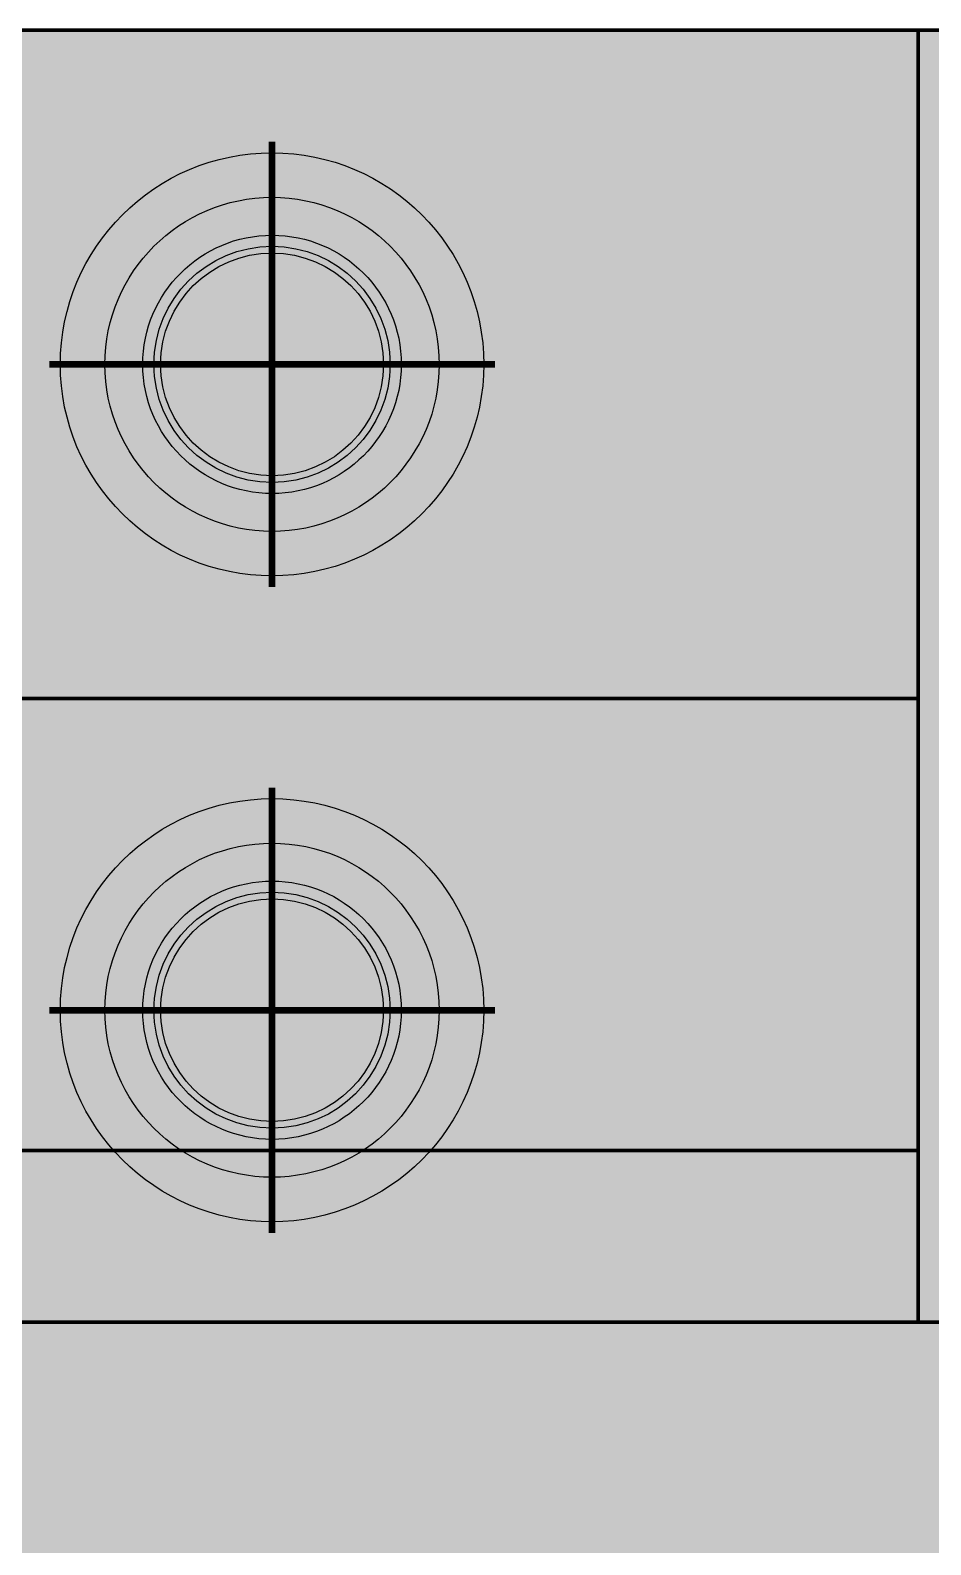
# Model space of a CAD drawing. Header units: millimetres. Extents: x 1408 to 8712, y 657 to 4836.
# Drawn here: x 7052.5 to 7254.5, y 4093.8 to 4433.8 of the extents above; entities that cross this region are included whole.
import ezdxf

# ---------------------------------------------------------------- set-up
doc = ezdxf.new("R2010")
doc.units = ezdxf.units.MM

msp = doc.modelspace()

# ---------------------------------------------------------------- hatches: boundary and pattern name
at = {"lineweight": 140, "true_color": 0xf7f281}
h = msp.add_hatch(color=51, dxfattribs=at)
h.dxf.hatch_style = 1
h.paths.add_polyline_path([(7251.77, 4433.75), (7251.77, 4143.75), (8411.77, 4143.75), (8411.77, 4433.75)])
h.paths.add_polyline_path([(6671.77, 4143.75), (6671.77, 4433.75), (6311.77, 4433.75), (6311.77, 3698.32, -0.337188), (6421.77, 3553.75), (6421.77, 4143.75)])
h.paths.add_polyline_path([(6311.77, 3409.18), (6311.77, 3378.32, -0.337188), (6421.77, 3233.75), (6421.77, 3553.75, -0.337188)])
h.paths.add_polyline_path([(6421.77, 3233.75, -0.337188), (6311.77, 3089.18), (6311.77, 3058.32, -0.337188), (6421.77, 2913.75)])
at = {"lineweight": 140, "true_color": 0xffffff}
h = msp.add_hatch(color=7, dxfattribs=at)
h.dxf.hatch_style = 1
h.paths.add_polyline_path([(7251.77, 4433.75), (6671.77, 4433.75), (6671.77, 4283.75), (7251.77, 4283.75)])
h.paths.add_polyline_path([(7251.77, 4283.75), (6671.77, 4283.75), (6671.77, 4143.75), (7251.77, 4143.75)])
h = msp.add_hatch(color=5)
h.dxf.hatch_style = 1
h.paths.add_polyline_path([(7152.65, 4346.46), (7151.2, 4346.85, -0.03929), (7148.79, 4340.04), (7150.16, 4339.43, 0.03929)])
h.paths.add_polyline_path([(7147.91, 4335), (7146.61, 4335.75, -0.03929), (7142.52, 4329.8), (7143.69, 4328.86, 0.03929)])
h.paths.add_polyline_path([(7154.27, 4358.75), (7152.77, 4358.75, -0.03929), (7152.2, 4351.56), (7153.69, 4351.32, 0.03929)])
h.paths.add_polyline_path([(7152.65, 4371.05), (7151.2, 4370.66, -0.03929), (7152.52, 4363.56), (7154.01, 4363.72, 0.03929)])
h.paths.add_polyline_path([(7147.91, 4382.5), (7146.61, 4381.75, -0.03929), (7149.72, 4375.24), (7151.12, 4375.77, 0.03929)])
h.paths.add_polyline_path([(7140.36, 4392.34), (7139.3, 4391.28, -0.03929), (7143.99, 4385.79), (7145.2, 4386.67, 0.03929)])
h.paths.add_polyline_path([(7130.52, 4399.89), (7129.77, 4398.59, -0.03929), (7135.72, 4394.5), (7136.66, 4395.67, 0.03929)])
h.paths.add_polyline_path([(7119.07, 4404.63), (7118.68, 4403.18, -0.03929), (7125.48, 4400.78), (7126.09, 4402.15, 0.03929)])
h.paths.add_polyline_path([(7114.2, 4405.67, 0.03929), (7106.77, 4406.25), (7106.77, 4404.75, -0.03929), (7113.97, 4404.19)])
h.paths.add_polyline_path([(7101.96, 4404.5), (7101.81, 4405.99, 0.03929), (7094.48, 4404.63), (7094.87, 4403.18, -0.03929)])
h.paths.add_polyline_path([(7090.29, 4401.7), (7089.75, 4403.1, 0.03929), (7083.02, 4399.89), (7083.77, 4398.59, -0.03929)])
h.paths.add_polyline_path([(7079.73, 4395.97), (7078.85, 4397.18, 0.03929), (7073.18, 4392.34), (7074.24, 4391.28, -0.03929)])
h.paths.add_polyline_path([(7071.02, 4387.7), (7069.86, 4388.65, 0.03929), (7065.63, 4382.5), (7066.93, 4381.75, -0.03929)])
h.paths.add_polyline_path([(7061.34, 4365.95), (7059.86, 4366.18, 0.03929), (7059.27, 4358.75), (7060.77, 4358.75, -0.03929)])
h.paths.add_polyline_path([(7064.75, 4377.46), (7063.38, 4378.07, 0.03929), (7060.89, 4371.05), (7062.34, 4370.66, -0.03929)])
h.paths.add_polyline_path([(7061.02, 4353.94), (7059.53, 4353.79, 0.03929), (7060.89, 4346.46), (7062.34, 4346.85, -0.03929)])
h.paths.add_polyline_path([(7063.83, 4342.27), (7062.43, 4341.73, 0.03929), (7065.63, 4335), (7066.93, 4335.75, -0.03929)])
h.paths.add_polyline_path([(7069.56, 4331.71), (7068.34, 4330.83, 0.03929), (7073.18, 4325.16), (7074.24, 4326.23, -0.03929)])
h.paths.add_polyline_path([(7077.82, 4323), (7076.88, 4321.84, 0.03929), (7083.02, 4317.62), (7083.77, 4318.92, -0.03929)])
h.paths.add_polyline_path([(7088.06, 4316.73), (7087.45, 4315.36, 0.03929), (7094.48, 4312.87), (7094.87, 4314.32, -0.03929)])
h.paths.add_polyline_path([(7106.77, 4312.75, -0.03929), (7099.58, 4313.32), (7099.34, 4311.84, 0.03929), (7106.77, 4311.25)])
h.paths.add_polyline_path([(7119.07, 4312.87), (7118.68, 4314.32, -0.03929), (7111.58, 4313), (7111.74, 4311.51, 0.03929)])
h.paths.add_polyline_path([(7130.52, 4317.62), (7129.77, 4318.92, -0.03929), (7123.26, 4315.81), (7123.79, 4314.41, 0.03929)])
h.paths.add_polyline_path([(7140.36, 4325.16), (7139.3, 4326.23, -0.03929), (7133.81, 4321.54), (7134.69, 4320.32, 0.03929)])
h.paths.add_polyline_path([(7142.99, 4349.05), (7141.54, 4349.43, -0.03929), (7139.66, 4344.11), (7141.03, 4343.5, 0.03929)])
h.paths.add_polyline_path([(7144.27, 4358.75), (7142.77, 4358.75, -0.03929), (7142.33, 4353.12), (7143.81, 4352.89, 0.03929)])
h = msp.add_hatch(color=5)
h.dxf.hatch_style = 1
h.paths.add_polyline_path([(7152.65, 4346.46), (7151.2, 4346.85, -0.03929), (7148.79, 4340.04), (7150.16, 4339.43, 0.03929)])
h.paths.add_polyline_path([(7147.91, 4335), (7146.61, 4335.75, -0.03929), (7142.52, 4329.8), (7143.69, 4328.86, 0.03929)])
h.paths.add_polyline_path([(7154.27, 4358.75), (7152.77, 4358.75, -0.03929), (7152.2, 4351.56), (7153.69, 4351.32, 0.03929)])
h.paths.add_polyline_path([(7152.65, 4371.05), (7151.2, 4370.66, -0.03929), (7152.52, 4363.56), (7154.01, 4363.72, 0.03929)])
h.paths.add_polyline_path([(7147.91, 4382.5), (7146.61, 4381.75, -0.03929), (7149.72, 4375.24), (7151.12, 4375.77, 0.03929)])
h.paths.add_polyline_path([(7140.36, 4392.34), (7139.3, 4391.28, -0.03929), (7143.99, 4385.79), (7145.2, 4386.67, 0.03929)])
h.paths.add_polyline_path([(7130.52, 4399.89), (7129.77, 4398.59, -0.03929), (7135.72, 4394.5), (7136.66, 4395.67, 0.03929)])
h.paths.add_polyline_path([(7119.07, 4404.63), (7118.68, 4403.18, -0.03929), (7125.48, 4400.78), (7126.09, 4402.15, 0.03929)])
h.paths.add_polyline_path([(7114.2, 4405.67, 0.03929), (7106.77, 4406.25), (7106.77, 4404.75, -0.03929), (7113.97, 4404.19)])
h.paths.add_polyline_path([(7101.96, 4404.5), (7101.81, 4405.99, 0.03929), (7094.48, 4404.63), (7094.87, 4403.18, -0.03929)])
h.paths.add_polyline_path([(7090.29, 4401.7), (7089.75, 4403.1, 0.03929), (7083.02, 4399.89), (7083.77, 4398.59, -0.03929)])
h.paths.add_polyline_path([(7079.73, 4395.97), (7078.85, 4397.18, 0.03929), (7073.18, 4392.34), (7074.24, 4391.28, -0.03929)])
h.paths.add_polyline_path([(7071.02, 4387.7), (7069.86, 4388.65, 0.03929), (7065.63, 4382.5), (7066.93, 4381.75, -0.03929)])
h.paths.add_polyline_path([(7061.34, 4365.95), (7059.86, 4366.18, 0.03929), (7059.27, 4358.75), (7060.77, 4358.75, -0.03929)])
h.paths.add_polyline_path([(7064.75, 4377.46), (7063.38, 4378.07, 0.03929), (7060.89, 4371.05), (7062.34, 4370.66, -0.03929)])
h.paths.add_polyline_path([(7061.02, 4353.94), (7059.53, 4353.79, 0.03929), (7060.89, 4346.46), (7062.34, 4346.85, -0.03929)])
h.paths.add_polyline_path([(7063.83, 4342.27), (7062.43, 4341.73, 0.03929), (7065.63, 4335), (7066.93, 4335.75, -0.03929)])
h.paths.add_polyline_path([(7069.56, 4331.71), (7068.34, 4330.83, 0.03929), (7073.18, 4325.16), (7074.24, 4326.23, -0.03929)])
h.paths.add_polyline_path([(7077.82, 4323), (7076.88, 4321.84, 0.03929), (7083.02, 4317.62), (7083.77, 4318.92, -0.03929)])
h.paths.add_polyline_path([(7088.06, 4316.73), (7087.45, 4315.36, 0.03929), (7094.48, 4312.87), (7094.87, 4314.32, -0.03929)])
h.paths.add_polyline_path([(7106.77, 4312.75, -0.03929), (7099.58, 4313.32), (7099.34, 4311.84, 0.03929), (7106.77, 4311.25)])
h.paths.add_polyline_path([(7119.07, 4312.87), (7118.68, 4314.32, -0.03929), (7111.58, 4313), (7111.74, 4311.51, 0.03929)])
h.paths.add_polyline_path([(7130.52, 4317.62), (7129.77, 4318.92, -0.03929), (7123.26, 4315.81), (7123.79, 4314.41, 0.03929)])
h.paths.add_polyline_path([(7140.36, 4325.16), (7139.3, 4326.23, -0.03929), (7133.81, 4321.54), (7134.69, 4320.32, 0.03929)])
h.paths.add_polyline_path([(7142.99, 4349.05), (7141.54, 4349.43, -0.03929), (7139.66, 4344.11), (7141.03, 4343.5, 0.03929)])
h.paths.add_polyline_path([(7144.27, 4358.75), (7142.77, 4358.75, -0.03929), (7142.33, 4353.12), (7143.81, 4352.89, 0.03929)])
h = msp.add_hatch(color=5)
h.dxf.hatch_style = 1
h.paths.add_polyline_path([(7080.27, 4358.75, 1), (7133.27, 4358.75, 1)], flags=0)
h.paths.add_polyline_path([(7131.77, 4358.75, -1), (7081.77, 4358.75, -1)], flags=0)
h.paths.add_polyline_path([(7074.27, 4358.75, 1), (7139.27, 4358.75, 1)], flags=0)
h.paths.add_polyline_path([(7137.77, 4358.75, -1), (7075.77, 4358.75, -1)], flags=0)
h.paths.add_polyline_path([(7135.77, 4358.75, -1), (7077.77, 4358.75, -1)], flags=0)
h.paths.add_polyline_path([(7134.27, 4358.75, -1), (7079.27, 4358.75, -1)], flags=0)
h.paths.add_polyline_path([(7133.27, 4358.75, -1), (7080.27, 4358.75, -1)], flags=0)
h.paths.add_polyline_path([(7064.27, 4358.75, 1), (7149.27, 4358.75, 1)])
h.paths.add_polyline_path([(7147.77, 4358.75, -1), (7065.77, 4358.75, -1)], flags=16)
h.paths.add_polyline_path([(7144.27, 4358.75, -1), (7069.27, 4358.75, -1)], flags=0)
h.paths.add_polyline_path([(7142.77, 4358.75, -1), (7070.77, 4358.75, -1)], flags=0)
h.paths.add_polyline_path([(7139.27, 4358.75, -1), (7074.27, 4358.75, -1)], flags=0)
h = msp.add_hatch(color=5)
h.dxf.hatch_style = 1
h.paths.add_polyline_path([(7080.27, 4358.75, 1), (7133.27, 4358.75, 1)], flags=0)
h.paths.add_polyline_path([(7131.77, 4358.75, -1), (7081.77, 4358.75, -1)], flags=0)
h.paths.add_polyline_path([(7074.27, 4358.75, 1), (7139.27, 4358.75, 1)], flags=0)
h.paths.add_polyline_path([(7137.77, 4358.75, -1), (7075.77, 4358.75, -1)], flags=0)
h.paths.add_polyline_path([(7135.77, 4358.75, -1), (7077.77, 4358.75, -1)], flags=0)
h.paths.add_polyline_path([(7134.27, 4358.75, -1), (7079.27, 4358.75, -1)], flags=0)
h.paths.add_polyline_path([(7133.27, 4358.75, -1), (7080.27, 4358.75, -1)], flags=0)
h.paths.add_polyline_path([(7064.27, 4358.75, 1), (7149.27, 4358.75, 1)])
h.paths.add_polyline_path([(7147.77, 4358.75, -1), (7065.77, 4358.75, -1)], flags=16)
h.paths.add_polyline_path([(7144.27, 4358.75, -1), (7069.27, 4358.75, -1)], flags=0)
h.paths.add_polyline_path([(7142.77, 4358.75, -1), (7070.77, 4358.75, -1)], flags=0)
h.paths.add_polyline_path([(7139.27, 4358.75, -1), (7074.27, 4358.75, -1)], flags=0)
h = msp.add_hatch(color=5)
h.dxf.hatch_style = 1
h.paths.add_polyline_path([(7142.99, 4368.46), (7141.54, 4368.07, -0.03929), (7142.57, 4362.52), (7144.07, 4362.67, 0.03929)])
h.paths.add_polyline_path([(7139.25, 4377.5), (7137.95, 4376.75, -0.03929), (7140.38, 4371.65), (7141.78, 4372.19, 0.03929)])
h.paths.add_polyline_path([(7133.29, 4385.27), (7132.23, 4384.21, -0.03929), (7135.9, 4379.91), (7137.11, 4380.79, 0.03929)])
h.paths.add_polyline_path([(7125.52, 4391.23), (7124.77, 4389.93, -0.03929), (7129.43, 4386.73), (7130.37, 4387.9, 0.03929)])
h.paths.add_polyline_path([(7122.02, 4393.01, 0.03929), (7116.48, 4394.97), (7116.09, 4393.53, -0.03929), (7121.41, 4391.64)])
h.paths.add_polyline_path([(7112.64, 4395.79, 0.03929), (7106.77, 4396.25), (7106.77, 4394.75, -0.03929), (7112.4, 4394.31)])
h.paths.add_polyline_path([(7103.01, 4394.56), (7102.85, 4396.05, 0.03929), (7097.07, 4394.97), (7097.45, 4393.53, -0.03929)])
h.paths.add_polyline_path([(7093.87, 4392.36), (7093.33, 4393.76, 0.03929), (7088.02, 4391.23), (7088.77, 4389.93, -0.03929)])
h.paths.add_polyline_path([(7085.61, 4387.88), (7084.73, 4389.09, 0.03929), (7080.25, 4385.27), (7081.32, 4384.21, -0.03929)])
h.paths.add_polyline_path([(7078.79, 4381.41), (7077.63, 4382.35, 0.03929), (7074.3, 4377.5), (7075.59, 4376.75, -0.03929)])
h.paths.add_polyline_path([(7073.88, 4373.39), (7072.51, 4374.01, 0.03929), (7070.55, 4368.46), (7072, 4368.07, -0.03929)])
h.paths.add_polyline_path([(7071.21, 4364.38), (7069.73, 4364.62, 0.03929), (7069.27, 4358.75), (7070.77, 4358.75, -0.03929)])
h.paths.add_polyline_path([(7070.97, 4354.99), (7069.48, 4354.83, 0.03929), (7070.55, 4349.05), (7072, 4349.43, -0.03929)])
h.paths.add_polyline_path([(7073.16, 4345.85), (7071.76, 4345.31, 0.03929), (7074.3, 4340), (7075.59, 4340.75, -0.03929)])
h.paths.add_polyline_path([(7077.65, 4337.59), (7076.43, 4336.71, 0.03929), (7080.25, 4332.24), (7081.32, 4333.3, -0.03929)])
h.paths.add_polyline_path([(7084.12, 4330.78), (7083.17, 4329.61, 0.03929), (7088.02, 4326.28), (7088.77, 4327.58, -0.03929)])
h.paths.add_polyline_path([(7092.13, 4325.86), (7091.52, 4324.49, 0.03929), (7097.07, 4322.53), (7097.45, 4323.98, -0.03929)])
h.paths.add_polyline_path([(7106.77, 4322.75, -0.03929), (7101.14, 4323.2), (7100.9, 4321.71, 0.03929), (7106.77, 4321.25)])
h.paths.add_polyline_path([(7116.09, 4323.98, -0.03929), (7110.53, 4322.95), (7110.69, 4321.46, 0.03929), (7116.48, 4322.53)])
h.paths.add_polyline_path([(7125.52, 4326.28), (7124.77, 4327.58, -0.03929), (7119.67, 4325.14), (7120.21, 4323.74, 0.03929)])
h.paths.add_polyline_path([(7133.29, 4332.24), (7132.23, 4333.3, -0.03929), (7127.93, 4329.63), (7128.81, 4328.41, 0.03929)])
h.paths.add_polyline_path([(7139.25, 4340), (7137.95, 4340.75, -0.03929), (7134.75, 4336.1), (7135.91, 4335.15, 0.03929)])
h.paths.add_polyline_path([(7131.89, 4344.25), (7130.59, 4345, -0.03929), (7128.14, 4341.45), (7129.31, 4340.5, 0.03929)])
h.paths.add_polyline_path([(7127.28, 4338.25), (7126.22, 4339.31, -0.03929), (7122.94, 4336.5), (7123.82, 4335.29, 0.03929)])
h.paths.add_polyline_path([(7120.52, 4334.94, -0.03929), (7116.63, 4333.08), (7117.16, 4331.68, 0.03929), (7121.27, 4333.64)])
h.paths.add_polyline_path([(7113.89, 4332.19, -0.03929), (7109.65, 4331.4), (7109.8, 4329.91, 0.03929), (7114.28, 4330.74)])
h.paths.add_polyline_path([(7106.77, 4331.25, -0.03929), (7102.47, 4331.59), (7102.23, 4330.11, 0.03929), (7106.77, 4329.75)])
h.paths.add_polyline_path([(7099.65, 4332.19, -0.03929), (7095.59, 4333.63), (7094.98, 4332.26, 0.03929), (7099.27, 4330.74)])
h.paths.add_polyline_path([(7089.46, 4337.38), (7088.52, 4336.22, 0.03929), (7092.27, 4333.64), (7093.02, 4334.94, -0.03929)])
h.paths.add_polyline_path([(7084.52, 4342.59), (7083.31, 4341.71, 0.03929), (7086.27, 4338.25), (7087.33, 4339.31, -0.03929)])
h.paths.add_polyline_path([(7081.1, 4348.9), (7079.7, 4348.36, 0.03929), (7081.66, 4344.25), (7082.96, 4345, -0.03929)])
h.paths.add_polyline_path([(7079.42, 4355.88), (7077.93, 4355.72, 0.03929), (7078.76, 4351.25), (7080.21, 4351.63, -0.03929)])
h.paths.add_polyline_path([(7079.61, 4363.05), (7078.13, 4363.29, 0.03929), (7077.77, 4358.75), (7079.27, 4358.75, -0.03929)])
h.paths.add_polyline_path([(7081.65, 4369.94), (7080.28, 4370.55, 0.03929), (7078.76, 4366.26), (7080.21, 4365.87, -0.03929)])
h.paths.add_polyline_path([(7085.4, 4376.06), (7084.23, 4377, 0.03929), (7081.66, 4373.25), (7082.96, 4372.5, -0.03929)])
h.paths.add_polyline_path([(7090.61, 4381), (7089.73, 4382.21, 0.03929), (7086.27, 4379.26), (7087.33, 4378.2, -0.03929)])
h.paths.add_polyline_path([(7096.38, 4385.83, 0.03929), (7092.27, 4383.87), (7093.02, 4382.57, -0.03929), (7096.92, 4384.43)])
h.paths.add_polyline_path([(7103.74, 4387.59, 0.03929), (7099.27, 4386.76), (7099.65, 4385.32, -0.03929), (7103.9, 4386.1)])
h.paths.add_polyline_path([(7111.31, 4387.4, 0.03929), (7106.77, 4387.75), (7106.77, 4386.25, -0.03929), (7111.07, 4385.91)])
h.paths.add_polyline_path([(7114.28, 4386.76), (7113.89, 4385.32, -0.03929), (7117.96, 4383.87), (7118.57, 4385.25, 0.03929)])
h.paths.add_polyline_path([(7121.27, 4383.87), (7120.52, 4382.57, -0.03929), (7124.08, 4380.12), (7125.02, 4381.29, 0.03929)])
h.paths.add_polyline_path([(7127.28, 4379.26), (7126.22, 4378.2, -0.03929), (7129.02, 4374.92), (7130.23, 4375.8, 0.03929)])
h.paths.add_polyline_path([(7131.89, 4373.25), (7130.59, 4372.5, -0.03929), (7132.44, 4368.61), (7133.84, 4369.15, 0.03929)])
h.paths.add_polyline_path([(7134.78, 4366.26), (7133.33, 4365.87, -0.03929), (7134.12, 4361.63), (7135.61, 4361.78, 0.03929)])
h.paths.add_polyline_path([(7135.77, 4358.75), (7134.27, 4358.75, -0.03929), (7133.93, 4354.45), (7135.41, 4354.22, 0.03929)])
h.paths.add_polyline_path([(7134.78, 4351.25), (7133.33, 4351.63, -0.03929), (7131.89, 4347.57), (7133.26, 4346.96, 0.03929)])
h = msp.add_hatch(color=5)
h.dxf.hatch_style = 1
h.paths.add_polyline_path([(7142.99, 4368.46), (7141.54, 4368.07, -0.03929), (7142.57, 4362.52), (7144.07, 4362.67, 0.03929)])
h.paths.add_polyline_path([(7139.25, 4377.5), (7137.95, 4376.75, -0.03929), (7140.38, 4371.65), (7141.78, 4372.19, 0.03929)])
h.paths.add_polyline_path([(7133.29, 4385.27), (7132.23, 4384.21, -0.03929), (7135.9, 4379.91), (7137.11, 4380.79, 0.03929)])
h.paths.add_polyline_path([(7125.52, 4391.23), (7124.77, 4389.93, -0.03929), (7129.43, 4386.73), (7130.37, 4387.9, 0.03929)])
h.paths.add_polyline_path([(7122.02, 4393.01, 0.03929), (7116.48, 4394.97), (7116.09, 4393.53, -0.03929), (7121.41, 4391.64)])
h.paths.add_polyline_path([(7112.64, 4395.79, 0.03929), (7106.77, 4396.25), (7106.77, 4394.75, -0.03929), (7112.4, 4394.31)])
h.paths.add_polyline_path([(7103.01, 4394.56), (7102.85, 4396.05, 0.03929), (7097.07, 4394.97), (7097.45, 4393.53, -0.03929)])
h.paths.add_polyline_path([(7093.87, 4392.36), (7093.33, 4393.76, 0.03929), (7088.02, 4391.23), (7088.77, 4389.93, -0.03929)])
h.paths.add_polyline_path([(7085.61, 4387.88), (7084.73, 4389.09, 0.03929), (7080.25, 4385.27), (7081.32, 4384.21, -0.03929)])
h.paths.add_polyline_path([(7078.79, 4381.41), (7077.63, 4382.35, 0.03929), (7074.3, 4377.5), (7075.59, 4376.75, -0.03929)])
h.paths.add_polyline_path([(7073.88, 4373.39), (7072.51, 4374.01, 0.03929), (7070.55, 4368.46), (7072, 4368.07, -0.03929)])
h.paths.add_polyline_path([(7071.21, 4364.38), (7069.73, 4364.62, 0.03929), (7069.27, 4358.75), (7070.77, 4358.75, -0.03929)])
h.paths.add_polyline_path([(7070.97, 4354.99), (7069.48, 4354.83, 0.03929), (7070.55, 4349.05), (7072, 4349.43, -0.03929)])
h.paths.add_polyline_path([(7073.16, 4345.85), (7071.76, 4345.31, 0.03929), (7074.3, 4340), (7075.59, 4340.75, -0.03929)])
h.paths.add_polyline_path([(7077.65, 4337.59), (7076.43, 4336.71, 0.03929), (7080.25, 4332.24), (7081.32, 4333.3, -0.03929)])
h.paths.add_polyline_path([(7084.12, 4330.78), (7083.17, 4329.61, 0.03929), (7088.02, 4326.28), (7088.77, 4327.58, -0.03929)])
h.paths.add_polyline_path([(7092.13, 4325.86), (7091.52, 4324.49, 0.03929), (7097.07, 4322.53), (7097.45, 4323.98, -0.03929)])
h.paths.add_polyline_path([(7106.77, 4322.75, -0.03929), (7101.14, 4323.2), (7100.9, 4321.71, 0.03929), (7106.77, 4321.25)])
h.paths.add_polyline_path([(7116.09, 4323.98, -0.03929), (7110.53, 4322.95), (7110.69, 4321.46, 0.03929), (7116.48, 4322.53)])
h.paths.add_polyline_path([(7125.52, 4326.28), (7124.77, 4327.58, -0.03929), (7119.67, 4325.14), (7120.21, 4323.74, 0.03929)])
h.paths.add_polyline_path([(7133.29, 4332.24), (7132.23, 4333.3, -0.03929), (7127.93, 4329.63), (7128.81, 4328.41, 0.03929)])
h.paths.add_polyline_path([(7139.25, 4340), (7137.95, 4340.75, -0.03929), (7134.75, 4336.1), (7135.91, 4335.15, 0.03929)])
h.paths.add_polyline_path([(7131.89, 4344.25), (7130.59, 4345, -0.03929), (7128.14, 4341.45), (7129.31, 4340.5, 0.03929)])
h.paths.add_polyline_path([(7127.28, 4338.25), (7126.22, 4339.31, -0.03929), (7122.94, 4336.5), (7123.82, 4335.29, 0.03929)])
h.paths.add_polyline_path([(7120.52, 4334.94, -0.03929), (7116.63, 4333.08), (7117.16, 4331.68, 0.03929), (7121.27, 4333.64)])
h.paths.add_polyline_path([(7113.89, 4332.19, -0.03929), (7109.65, 4331.4), (7109.8, 4329.91, 0.03929), (7114.28, 4330.74)])
h.paths.add_polyline_path([(7106.77, 4331.25, -0.03929), (7102.47, 4331.59), (7102.23, 4330.11, 0.03929), (7106.77, 4329.75)])
h.paths.add_polyline_path([(7099.65, 4332.19, -0.03929), (7095.59, 4333.63), (7094.98, 4332.26, 0.03929), (7099.27, 4330.74)])
h.paths.add_polyline_path([(7089.46, 4337.38), (7088.52, 4336.22, 0.03929), (7092.27, 4333.64), (7093.02, 4334.94, -0.03929)])
h.paths.add_polyline_path([(7084.52, 4342.59), (7083.31, 4341.71, 0.03929), (7086.27, 4338.25), (7087.33, 4339.31, -0.03929)])
h.paths.add_polyline_path([(7081.1, 4348.9), (7079.7, 4348.36, 0.03929), (7081.66, 4344.25), (7082.96, 4345, -0.03929)])
h.paths.add_polyline_path([(7079.42, 4355.88), (7077.93, 4355.72, 0.03929), (7078.76, 4351.25), (7080.21, 4351.63, -0.03929)])
h.paths.add_polyline_path([(7079.61, 4363.05), (7078.13, 4363.29, 0.03929), (7077.77, 4358.75), (7079.27, 4358.75, -0.03929)])
h.paths.add_polyline_path([(7081.65, 4369.94), (7080.28, 4370.55, 0.03929), (7078.76, 4366.26), (7080.21, 4365.87, -0.03929)])
h.paths.add_polyline_path([(7085.4, 4376.06), (7084.23, 4377, 0.03929), (7081.66, 4373.25), (7082.96, 4372.5, -0.03929)])
h.paths.add_polyline_path([(7090.61, 4381), (7089.73, 4382.21, 0.03929), (7086.27, 4379.26), (7087.33, 4378.2, -0.03929)])
h.paths.add_polyline_path([(7096.38, 4385.83, 0.03929), (7092.27, 4383.87), (7093.02, 4382.57, -0.03929), (7096.92, 4384.43)])
h.paths.add_polyline_path([(7103.74, 4387.59, 0.03929), (7099.27, 4386.76), (7099.65, 4385.32, -0.03929), (7103.9, 4386.1)])
h.paths.add_polyline_path([(7111.31, 4387.4, 0.03929), (7106.77, 4387.75), (7106.77, 4386.25, -0.03929), (7111.07, 4385.91)])
h.paths.add_polyline_path([(7114.28, 4386.76), (7113.89, 4385.32, -0.03929), (7117.96, 4383.87), (7118.57, 4385.25, 0.03929)])
h.paths.add_polyline_path([(7121.27, 4383.87), (7120.52, 4382.57, -0.03929), (7124.08, 4380.12), (7125.02, 4381.29, 0.03929)])
h.paths.add_polyline_path([(7127.28, 4379.26), (7126.22, 4378.2, -0.03929), (7129.02, 4374.92), (7130.23, 4375.8, 0.03929)])
h.paths.add_polyline_path([(7131.89, 4373.25), (7130.59, 4372.5, -0.03929), (7132.44, 4368.61), (7133.84, 4369.15, 0.03929)])
h.paths.add_polyline_path([(7134.78, 4366.26), (7133.33, 4365.87, -0.03929), (7134.12, 4361.63), (7135.61, 4361.78, 0.03929)])
h.paths.add_polyline_path([(7135.77, 4358.75), (7134.27, 4358.75, -0.03929), (7133.93, 4354.45), (7135.41, 4354.22, 0.03929)])
h.paths.add_polyline_path([(7134.78, 4351.25), (7133.33, 4351.63, -0.03929), (7131.89, 4347.57), (7133.26, 4346.96, 0.03929)])
h = msp.add_hatch(color=5)
h.dxf.hatch_style = 1
h.paths.add_polyline_path([(7074.27, 4358.75, 1), (7139.27, 4358.75, 1)])
h.paths.add_polyline_path([(7137.77, 4358.75, -1), (7075.77, 4358.75, -1)], flags=16)
h.paths.add_polyline_path([(7135.77, 4358.75, -1), (7077.77, 4358.75, -1)], flags=0)
h.paths.add_polyline_path([(7134.27, 4358.75, -1), (7079.27, 4358.75, -1)], flags=0)
h.paths.add_polyline_path([(7133.27, 4358.75, -1), (7080.27, 4358.75, -1)], flags=0)
h.paths.add_polyline_path([(7131.77, 4358.75, -1), (7081.77, 4358.75, -1)], flags=0)
h.paths.add_polyline_path([(7080.27, 4358.75, 1), (7133.27, 4358.75, 1)], flags=0)
h = msp.add_hatch(color=5)
h.dxf.hatch_style = 1
h.paths.add_polyline_path([(7074.27, 4358.75, 1), (7139.27, 4358.75, 1)])
h.paths.add_polyline_path([(7137.77, 4358.75, -1), (7075.77, 4358.75, -1)], flags=16)
h.paths.add_polyline_path([(7135.77, 4358.75, -1), (7077.77, 4358.75, -1)], flags=0)
h.paths.add_polyline_path([(7134.27, 4358.75, -1), (7079.27, 4358.75, -1)], flags=0)
h.paths.add_polyline_path([(7133.27, 4358.75, -1), (7080.27, 4358.75, -1)], flags=0)
h.paths.add_polyline_path([(7131.77, 4358.75, -1), (7081.77, 4358.75, -1)], flags=0)
h.paths.add_polyline_path([(7080.27, 4358.75, 1), (7133.27, 4358.75, 1)], flags=0)
h = msp.add_hatch(color=5)
h.dxf.hatch_style = 1
h.paths.add_polyline_path([(7133.27, 4358.75, 1), (7080.27, 4358.75, 1)])
h.paths.add_polyline_path([(7131.77, 4358.75, 1), (7081.77, 4358.75, 1)], flags=16)
h = msp.add_hatch(color=5)
h.dxf.hatch_style = 1
h.paths.add_polyline_path([(7133.27, 4358.75, 1), (7080.27, 4358.75, 1)])
h.paths.add_polyline_path([(7131.77, 4358.75, 1), (7081.77, 4358.75, 1)], flags=16)
h = msp.add_hatch(color=5)
h.dxf.hatch_style = 1
h.paths.add_polyline_path([(7152.65, 4201.46), (7151.2, 4201.85, -0.03929), (7148.79, 4195.04), (7150.16, 4194.43, 0.03929)])
h.paths.add_polyline_path([(7147.91, 4190), (7146.61, 4190.75, -0.03929), (7142.52, 4184.8), (7143.69, 4183.86, 0.03929)])
h.paths.add_polyline_path([(7154.27, 4213.75), (7152.77, 4213.75, -0.03929), (7152.2, 4206.56), (7153.69, 4206.32, 0.03929)])
h.paths.add_polyline_path([(7152.65, 4226.05), (7151.2, 4225.66, -0.03929), (7152.52, 4218.56), (7154.01, 4218.72, 0.03929)])
h.paths.add_polyline_path([(7147.91, 4237.5), (7146.61, 4236.75, -0.03929), (7149.72, 4230.24), (7151.12, 4230.77, 0.03929)])
h.paths.add_polyline_path([(7140.36, 4247.34), (7139.3, 4246.28, -0.03929), (7143.99, 4240.79), (7145.2, 4241.67, 0.03929)])
h.paths.add_polyline_path([(7130.52, 4254.89), (7129.77, 4253.59, -0.03929), (7135.72, 4249.5), (7136.66, 4250.67, 0.03929)])
h.paths.add_polyline_path([(7119.07, 4259.63), (7118.68, 4258.18, -0.03929), (7125.48, 4255.78), (7126.09, 4257.15, 0.03929)])
h.paths.add_polyline_path([(7114.2, 4260.67, 0.03929), (7106.77, 4261.25), (7106.77, 4259.75, -0.03929), (7113.97, 4259.19)])
h.paths.add_polyline_path([(7101.96, 4259.5), (7101.81, 4260.99, 0.03929), (7094.48, 4259.63), (7094.87, 4258.18, -0.03929)])
h.paths.add_polyline_path([(7090.29, 4256.7), (7089.75, 4258.1, 0.03929), (7083.02, 4254.89), (7083.77, 4253.59, -0.03929)])
h.paths.add_polyline_path([(7079.73, 4250.97), (7078.85, 4252.18, 0.03929), (7073.18, 4247.34), (7074.24, 4246.28, -0.03929)])
h.paths.add_polyline_path([(7071.02, 4242.7), (7069.86, 4243.65, 0.03929), (7065.63, 4237.5), (7066.93, 4236.75, -0.03929)])
h.paths.add_polyline_path([(7061.34, 4220.95), (7059.86, 4221.18, 0.03929), (7059.27, 4213.75), (7060.77, 4213.75, -0.03929)])
h.paths.add_polyline_path([(7064.75, 4232.46), (7063.38, 4233.07, 0.03929), (7060.89, 4226.05), (7062.34, 4225.66, -0.03929)])
h.paths.add_polyline_path([(7061.02, 4208.94), (7059.53, 4208.79, 0.03929), (7060.89, 4201.46), (7062.34, 4201.85, -0.03929)])
h.paths.add_polyline_path([(7063.83, 4197.27), (7062.43, 4196.73, 0.03929), (7065.63, 4190), (7066.93, 4190.75, -0.03929)])
h.paths.add_polyline_path([(7069.56, 4186.71), (7068.34, 4185.83, 0.03929), (7073.18, 4180.16), (7074.24, 4181.23, -0.03929)])
h.paths.add_polyline_path([(7077.82, 4178), (7076.88, 4176.84, 0.03929), (7083.02, 4172.62), (7083.77, 4173.92, -0.03929)])
h.paths.add_polyline_path([(7088.06, 4171.73), (7087.45, 4170.36, 0.03929), (7094.48, 4167.87), (7094.87, 4169.32, -0.03929)])
h.paths.add_polyline_path([(7106.77, 4167.75, -0.03929), (7099.58, 4168.32), (7099.34, 4166.84, 0.03929), (7106.77, 4166.25)])
h.paths.add_polyline_path([(7119.07, 4167.87), (7118.68, 4169.32, -0.03929), (7111.58, 4168), (7111.74, 4166.51, 0.03929)])
h.paths.add_polyline_path([(7130.52, 4172.62), (7129.77, 4173.92, -0.03929), (7123.26, 4170.81), (7123.79, 4169.41, 0.03929)])
h.paths.add_polyline_path([(7140.36, 4180.16), (7139.3, 4181.23, -0.03929), (7133.81, 4176.54), (7134.69, 4175.32, 0.03929)])
h.paths.add_polyline_path([(7142.99, 4204.05), (7141.54, 4204.43, -0.03929), (7139.66, 4199.11), (7141.03, 4198.5, 0.03929)])
h.paths.add_polyline_path([(7144.27, 4213.75), (7142.77, 4213.75, -0.03929), (7142.33, 4208.12), (7143.81, 4207.89, 0.03929)])
h = msp.add_hatch(color=5)
h.dxf.hatch_style = 1
h.paths.add_polyline_path([(7080.27, 4213.75, 1), (7133.27, 4213.75, 1)], flags=0)
h.paths.add_polyline_path([(7131.77, 4213.75, -1), (7081.77, 4213.75, -1)], flags=0)
h.paths.add_polyline_path([(7074.27, 4213.75, 1), (7139.27, 4213.75, 1)], flags=0)
h.paths.add_polyline_path([(7137.77, 4213.75, -1), (7075.77, 4213.75, -1)], flags=0)
h.paths.add_polyline_path([(7135.77, 4213.75, -1), (7077.77, 4213.75, -1)], flags=0)
h.paths.add_polyline_path([(7134.27, 4213.75, -1), (7079.27, 4213.75, -1)], flags=0)
h.paths.add_polyline_path([(7133.27, 4213.75, -1), (7080.27, 4213.75, -1)], flags=0)
h.paths.add_polyline_path([(7064.27, 4213.75, 1), (7149.27, 4213.75, 1)])
h.paths.add_polyline_path([(7147.77, 4213.75, -1), (7065.77, 4213.75, -1)], flags=16)
h.paths.add_polyline_path([(7144.27, 4213.75, -1), (7069.27, 4213.75, -1)], flags=0)
h.paths.add_polyline_path([(7142.77, 4213.75, -1), (7070.77, 4213.75, -1)], flags=0)
h.paths.add_polyline_path([(7139.27, 4213.75, -1), (7074.27, 4213.75, -1)], flags=0)
h = msp.add_hatch(color=5)
h.dxf.hatch_style = 1
h.paths.add_polyline_path([(7142.99, 4223.46), (7141.54, 4223.07, -0.03929), (7142.57, 4217.52), (7144.07, 4217.67, 0.03929)])
h.paths.add_polyline_path([(7139.25, 4232.5), (7137.95, 4231.75, -0.03929), (7140.38, 4226.65), (7141.78, 4227.19, 0.03929)])
h.paths.add_polyline_path([(7133.29, 4240.27), (7132.23, 4239.21, -0.03929), (7135.9, 4234.91), (7137.11, 4235.79, 0.03929)])
h.paths.add_polyline_path([(7125.52, 4246.23), (7124.77, 4244.93, -0.03929), (7129.43, 4241.73), (7130.37, 4242.9, 0.03929)])
h.paths.add_polyline_path([(7122.02, 4248.01, 0.03929), (7116.48, 4249.97), (7116.09, 4248.53, -0.03929), (7121.41, 4246.64)])
h.paths.add_polyline_path([(7112.64, 4250.79, 0.03929), (7106.77, 4251.25), (7106.77, 4249.75, -0.03929), (7112.4, 4249.31)])
h.paths.add_polyline_path([(7103.01, 4249.56), (7102.85, 4251.05, 0.03929), (7097.07, 4249.97), (7097.45, 4248.53, -0.03929)])
h.paths.add_polyline_path([(7093.87, 4247.36), (7093.33, 4248.76, 0.03929), (7088.02, 4246.23), (7088.77, 4244.93, -0.03929)])
h.paths.add_polyline_path([(7085.61, 4242.88), (7084.73, 4244.09, 0.03929), (7080.25, 4240.27), (7081.32, 4239.21, -0.03929)])
h.paths.add_polyline_path([(7078.79, 4236.41), (7077.63, 4237.35, 0.03929), (7074.3, 4232.5), (7075.59, 4231.75, -0.03929)])
h.paths.add_polyline_path([(7073.88, 4228.39), (7072.51, 4229.01, 0.03929), (7070.55, 4223.46), (7072, 4223.07, -0.03929)])
h.paths.add_polyline_path([(7071.21, 4219.38), (7069.73, 4219.62, 0.03929), (7069.27, 4213.75), (7070.77, 4213.75, -0.03929)])
h.paths.add_polyline_path([(7070.97, 4209.99), (7069.48, 4209.83, 0.03929), (7070.55, 4204.05), (7072, 4204.43, -0.03929)])
h.paths.add_polyline_path([(7073.16, 4200.85), (7071.76, 4200.31, 0.03929), (7074.3, 4195), (7075.59, 4195.75, -0.03929)])
h.paths.add_polyline_path([(7077.65, 4192.59), (7076.43, 4191.71, 0.03929), (7080.25, 4187.24), (7081.32, 4188.3, -0.03929)])
h.paths.add_polyline_path([(7084.12, 4185.78), (7083.17, 4184.61, 0.03929), (7088.02, 4181.28), (7088.77, 4182.58, -0.03929)])
h.paths.add_polyline_path([(7092.13, 4180.86), (7091.52, 4179.49, 0.03929), (7097.07, 4177.53), (7097.45, 4178.98, -0.03929)])
h.paths.add_polyline_path([(7106.77, 4177.75, -0.03929), (7101.14, 4178.2), (7100.9, 4176.71, 0.03929), (7106.77, 4176.25)])
h.paths.add_polyline_path([(7116.09, 4178.98, -0.03929), (7110.53, 4177.95), (7110.69, 4176.46, 0.03929), (7116.48, 4177.53)])
h.paths.add_polyline_path([(7125.52, 4181.28), (7124.77, 4182.58, -0.03929), (7119.67, 4180.14), (7120.21, 4178.74, 0.03929)])
h.paths.add_polyline_path([(7133.29, 4187.24), (7132.23, 4188.3, -0.03929), (7127.93, 4184.63), (7128.81, 4183.41, 0.03929)])
h.paths.add_polyline_path([(7139.25, 4195), (7137.95, 4195.75, -0.03929), (7134.75, 4191.1), (7135.91, 4190.15, 0.03929)])
h.paths.add_polyline_path([(7131.89, 4199.25), (7130.59, 4200, -0.03929), (7128.14, 4196.45), (7129.31, 4195.5, 0.03929)])
h.paths.add_polyline_path([(7127.28, 4193.25), (7126.22, 4194.31, -0.03929), (7122.94, 4191.5), (7123.82, 4190.29, 0.03929)])
h.paths.add_polyline_path([(7120.52, 4189.94, -0.03929), (7116.63, 4188.08), (7117.16, 4186.68, 0.03929), (7121.27, 4188.64)])
h.paths.add_polyline_path([(7113.89, 4187.19, -0.03929), (7109.65, 4186.4), (7109.8, 4184.91, 0.03929), (7114.28, 4185.74)])
h.paths.add_polyline_path([(7106.77, 4186.25, -0.03929), (7102.47, 4186.59), (7102.23, 4185.11, 0.03929), (7106.77, 4184.75)])
h.paths.add_polyline_path([(7099.65, 4187.19, -0.03929), (7095.59, 4188.63), (7094.98, 4187.26, 0.03929), (7099.27, 4185.74)])
h.paths.add_polyline_path([(7089.46, 4192.38), (7088.52, 4191.22, 0.03929), (7092.27, 4188.64), (7093.02, 4189.94, -0.03929)])
h.paths.add_polyline_path([(7084.52, 4197.59), (7083.31, 4196.71, 0.03929), (7086.27, 4193.25), (7087.33, 4194.31, -0.03929)])
h.paths.add_polyline_path([(7081.1, 4203.9), (7079.7, 4203.36, 0.03929), (7081.66, 4199.25), (7082.96, 4200, -0.03929)])
h.paths.add_polyline_path([(7079.42, 4210.88), (7077.93, 4210.72, 0.03929), (7078.76, 4206.25), (7080.21, 4206.63, -0.03929)])
h.paths.add_polyline_path([(7079.61, 4218.05), (7078.13, 4218.29, 0.03929), (7077.77, 4213.75), (7079.27, 4213.75, -0.03929)])
h.paths.add_polyline_path([(7081.65, 4224.94), (7080.28, 4225.55, 0.03929), (7078.76, 4221.26), (7080.21, 4220.87, -0.03929)])
h.paths.add_polyline_path([(7085.4, 4231.06), (7084.23, 4232, 0.03929), (7081.66, 4228.25), (7082.96, 4227.5, -0.03929)])
h.paths.add_polyline_path([(7090.61, 4236), (7089.73, 4237.21, 0.03929), (7086.27, 4234.26), (7087.33, 4233.2, -0.03929)])
h.paths.add_polyline_path([(7096.38, 4240.83, 0.03929), (7092.27, 4238.87), (7093.02, 4237.57, -0.03929), (7096.92, 4239.43)])
h.paths.add_polyline_path([(7103.74, 4242.59, 0.03929), (7099.27, 4241.76), (7099.65, 4240.32, -0.03929), (7103.9, 4241.1)])
h.paths.add_polyline_path([(7111.31, 4242.4, 0.03929), (7106.77, 4242.75), (7106.77, 4241.25, -0.03929), (7111.07, 4240.91)])
h.paths.add_polyline_path([(7114.28, 4241.76), (7113.89, 4240.32, -0.03929), (7117.96, 4238.87), (7118.57, 4240.25, 0.03929)])
h.paths.add_polyline_path([(7121.27, 4238.87), (7120.52, 4237.57, -0.03929), (7124.08, 4235.12), (7125.02, 4236.29, 0.03929)])
h.paths.add_polyline_path([(7127.28, 4234.26), (7126.22, 4233.2, -0.03929), (7129.02, 4229.92), (7130.23, 4230.8, 0.03929)])
h.paths.add_polyline_path([(7131.89, 4228.25), (7130.59, 4227.5, -0.03929), (7132.44, 4223.61), (7133.84, 4224.15, 0.03929)])
h.paths.add_polyline_path([(7134.78, 4221.26), (7133.33, 4220.87, -0.03929), (7134.12, 4216.63), (7135.61, 4216.78, 0.03929)])
h.paths.add_polyline_path([(7135.77, 4213.75), (7134.27, 4213.75, -0.03929), (7133.93, 4209.45), (7135.41, 4209.22, 0.03929)])
h.paths.add_polyline_path([(7134.78, 4206.25), (7133.33, 4206.63, -0.03929), (7131.89, 4202.57), (7133.26, 4201.96, 0.03929)])
h = msp.add_hatch(color=5)
h.dxf.hatch_style = 1
h.paths.add_polyline_path([(7074.27, 4213.75, 1), (7139.27, 4213.75, 1)])
h.paths.add_polyline_path([(7137.77, 4213.75, -1), (7075.77, 4213.75, -1)], flags=16)
h.paths.add_polyline_path([(7135.77, 4213.75, -1), (7077.77, 4213.75, -1)], flags=0)
h.paths.add_polyline_path([(7134.27, 4213.75, -1), (7079.27, 4213.75, -1)], flags=0)
h.paths.add_polyline_path([(7133.27, 4213.75, -1), (7080.27, 4213.75, -1)], flags=0)
h.paths.add_polyline_path([(7131.77, 4213.75, -1), (7081.77, 4213.75, -1)], flags=0)
h.paths.add_polyline_path([(7080.27, 4213.75, 1), (7133.27, 4213.75, 1)], flags=0)
h = msp.add_hatch(color=5)
h.dxf.hatch_style = 1
h.paths.add_polyline_path([(7133.27, 4213.75, 1), (7080.27, 4213.75, 1)])
h.paths.add_polyline_path([(7131.77, 4213.75, 1), (7081.77, 4213.75, 1)], flags=16)
at = {"lineweight": 140, "true_color": 0x636466}
h = msp.add_hatch(color=251, dxfattribs=at)
h.dxf.hatch_style = 1
h.paths.add_polyline_path([(6421.77, 4143.75), (6421.77, 2183.75), (8711.77, 2183.75), (8711.77, 4133.75), (8411.77, 4133.75), (8411.77, 4143.75)])
h.paths.add_polyline_path([(6871.77, 3693.75), (8261.77, 3693.75), (8261.77, 2633.75), (6871.77, 2633.75)], flags=16)

# ---------------------------------------------------------------- linework, layer by layer
at = {"color": 18, "lineweight": 211, "ltscale": 5, "true_color": 0x000000}
msp.add_line((6671.77, 4283.75), (7251.77, 4283.75), dxfattribs=at)
at = {"lineweight": 140}
for points in [[(6311.77, 4433.75), (8711.77, 4433.75), (8711.77, 2033.75), (6311.77, 2033.75)], [(6671.77, 4433.75), (7251.77, 4433.75), (7251.77, 4182.23), (6671.77, 4182.23)], [(6671.77, 4433.75), (7251.77, 4433.75), (7251.77, 4143.75), (6671.77, 4143.75)]]:
    msp.add_lwpolyline(points, close=True, dxfattribs=at)
at = {"color": 5, "lineweight": 140, "const_width": 1.5}
for points in [[(7106.77, 4358.75), (7106.77, 4408.75)], [(7106.77, 4358.75), (7106.77, 4408.75)], [(7106.77, 4358.75), (7056.77, 4358.75)], [(7106.77, 4358.75), (7056.77, 4358.75)], [(7106.77, 4358.75), (7156.77, 4358.75)], [(7106.77, 4358.75), (7106.77, 4308.75)], [(7106.77, 4358.75), (7156.77, 4358.75)], [(7106.77, 4358.75), (7106.77, 4308.75)], [(7106.77, 4213.75), (7106.77, 4263.75)], [(7106.77, 4213.75), (7056.77, 4213.75)], [(7106.77, 4213.75), (7156.77, 4213.75)], [(7106.77, 4213.75), (7106.77, 4163.75)]]:
    msp.add_lwpolyline(points, dxfattribs=at)
at = {"lineweight": 140}
msp.add_lwpolyline([(8411.77, 4143.75), (6421.77, 4143.75), (6421.77, 2183.75), (8711.77, 2183.75), (8711.77, 4143.75)], dxfattribs=at)
at = {"color": 5}
for centre, radius in [((7106.77, 4358.75), 47.5), ((7106.77, 4358.75), 47.5), ((7106.77, 4358.75), 37.5), ((7106.77, 4358.75), 37.5), ((7106.77, 4358.75), 29), ((7106.77, 4358.75), 29), ((7106.77, 4358.75), 26.5), ((7106.77, 4358.75), 26.5), ((7106.77, 4358.75), 25), ((7106.77, 4358.75), 25), ((7106.77, 4213.75), 47.5), ((7106.77, 4213.75), 37.5), ((7106.77, 4213.75), 29), ((7106.77, 4213.75), 26.5), ((7106.77, 4213.75), 25)]:
    msp.add_circle(centre, radius, dxfattribs=at)

doc.saveas('drawing.dxf')
